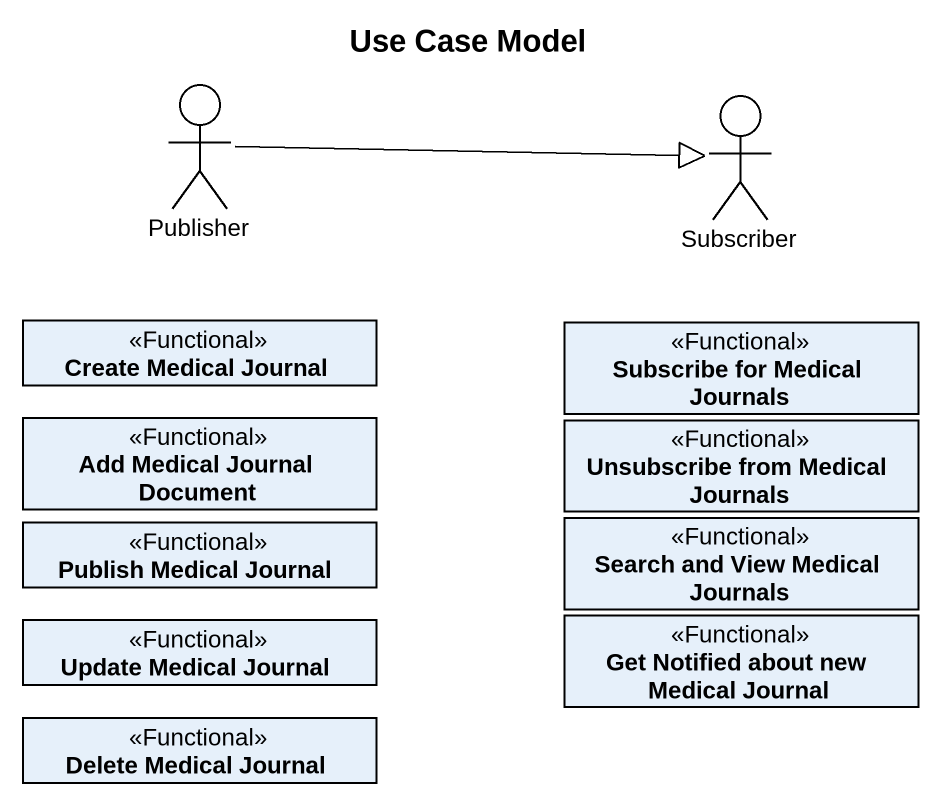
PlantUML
@startuml
title Use Case Model
allowmixing
hide circle
hide empty members
actor Publisher
actor Subscriber
class "Create Medical Journal" as Create_Medical_Journal <<Functional>>
class "Subscribe for Medical Journals" as Subscribe_for_Medical <<Functional>>
class "Add Medical Journal Document" as Add_Medical_Journal_Document <<Functional>>
class "Unsubscribe from Medical Journals" as Unsubscribe_from_Medical <<Functional>>
class "Publish Medical Journal" as Publish_Medical_Journal <<Functional>>
class "Search and View Medical Journals" as Search_and_View_Medical <<Functional>>
class "Update Medical Journal" as Update_Medical_Journal <<Functional>>
class "Get Notified about new Medical Journal" as Get_Notified_about_new <<Functional>>
class "Delete Medical Journal" as Delete_Medical_Journal <<Functional>>
Publisher -right-|> Subscriber
@enduml
